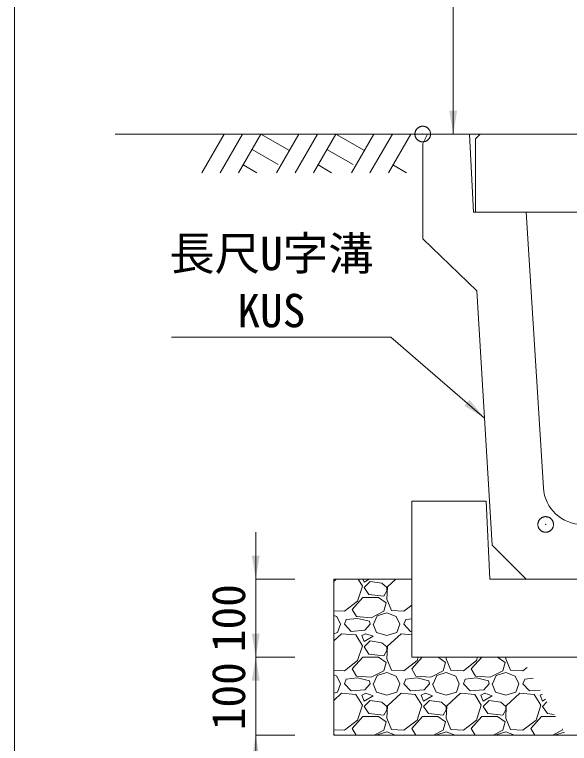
# Model space of a CAD drawing. Units: millimetres at full size, sheet at 1:40. Extents: x 206103 to 244503, y 883348 to 903496.
# Drawn here: x 215303 to 216014, y 897238 to 898171 of the extents above; entities that cross this region are included whole.
import ezdxf
from ezdxf.enums import TextEntityAlignment as Align

# ---------------------------------------------------------------- set-up
doc = ezdxf.new("R2010")
doc.units = ezdxf.units.MM
doc.header["$LTSCALE"] = 40
doc.header["$PDMODE"] = 32
doc.header["$PDSIZE"] = 20
doc.linetypes.add('USER1', pattern=[28.575, 19.05, -3.175, 3.175, -3.175])
for name, color, linetype, lineweight in [('0_2', 7, 'Continuous', 20), ('図枠', 5, 'Continuous', 13), ('基礎ブロック', 2, 'Continuous', 13), ('基礎材', 7, 'Continuous', 15), ('寸法線', 7, 'Continuous', 13), ('引出線', 4, 'Continuous', 13), ('本体', 2, 'Continuous', 13), ('補助線', 8, 'USER1', 13), ('ﾊｯﾁﾝｸﾞ', 7, 'Continuous', 5)]:
    doc.layers.add(name, color=color, linetype=linetype, lineweight=lineweight)
doc.styles.add('ＭＳ ゴシック', font='')
doc.styles.get('ＭＳ ゴシック').set_extended_font_data('MS Gothic')

# ---------------------------------------------------------------- blocks, each defined once
blk = doc.blocks.new('filled_arrow')
at = {"color": 0, "linetype": 'Continuous', "lineweight": -2}
blk.add_solid([(7.5, 1.25), (0, 0), (7.5, -1.25)], dxfattribs=at)

msp = doc.modelspace()

# ---------------------------------------------------------------- linework, layer by layer
at = {"layer": '0_2'}
msp.add_line((215832.16, 898018.33), (215432.16, 898018.33), dxfattribs=at)
at = {"layer": '図枠'}
msp.add_line((215303.21, 903148.33), (215303.21, 883448.33), dxfattribs=at)
at = {"layer": '基礎ブロック'}
for p, q in [((215907.21, 897548.33), (215812.21, 897548.33)), ((215812.21, 897548.33), (215812.21, 897448.33)), ((215912.21, 897448.33), (215907.21, 897548.33)), ((215812.21, 897448.33), (215812.21, 897348.33)), ((216474.21, 897448.33), (215912.21, 897448.33)), ((215812.21, 897348.33), (216574.21, 897348.33))]:
    msp.add_line(p, q, dxfattribs=at)
at = {"layer": '基礎材'}
for p, q in [((215712.21, 897448.33), (215712.21, 897248.33)), ((215712.21, 897248.33), (216674.21, 897248.33))]:
    msp.add_line(p, q, dxfattribs=at)
at = {"layer": '基礎材', "lineweight": 13}
msp.add_line((215812.21, 897448.33), (215712.21, 897448.33), dxfattribs=at)
at = {"layer": '寸法線'}
for p, q in [((215865.21, 898018.33), (215865.21, 898718.33)), ((216321.16, 898018.33), (215865.21, 898018.33)), ((215612.21, 897288.33), (215612.21, 897508.33)), ((215662.21, 897448.33), (215612.21, 897448.33)), ((215612.21, 897188.33), (215612.21, 897408.33)), ((215662.21, 897348.33), (215612.21, 897348.33)), ((215662.21, 897348.33), (215612.21, 897348.33)), ((215662.21, 897248.33), (215612.21, 897248.33))]:
    msp.add_line(p, q, dxfattribs=at)
at = {"layer": '引出線'}
msp.add_lwpolyline([(215905.46, 897654.53), (215785.25, 897757.99), (215504.41, 897757.99)], dxfattribs=at)
at = {"layer": '本体'}
for p, q in [((215826.16, 898006.33), (215832.16, 898018.33)), ((215832.16, 898018.33), (215886.16, 898018.33)), ((215886.16, 898018.33), (215891.16, 897918.33)), ((215826.16, 898006.33), (215826.16, 897884.33)), ((215891.16, 897918.33), (215958.66, 897918.33)), ((215958.66, 897918.33), (215980.73, 897565.21)), ((215826.16, 897884.33), (215895.66, 897817.33)), ((215895.66, 897817.33), (215915.26, 897491.73)), ((215958.66, 897448.33), (215915.26, 897491.73)), ((215958.66, 897448.33), (216258.66, 897448.33))]:
    msp.add_line(p, q, dxfattribs=at)
at = {"layer": '本体', "lineweight": 20}
msp.add_lwpolyline([(215893.66, 897918.33), (215893.66, 898012.33), (215899.66, 898018.33), (216317.66, 898018.33), (216323.66, 898012.33), (216323.66, 897918.33)], close=True, dxfattribs=at)
at = {"layer": '本体'}
msp.add_arc((216030.63, 897568.33), 50, 183.57633, 270, dxfattribs=at)
at = {"layer": '補助線'}
for p in [(215826.16, 898018.33), (215983.66, 897518.33)]:
    msp.add_point(p, dxfattribs=at)
at = {"layer": 'ﾊｯﾁﾝｸﾞ', "lineweight": 9}
for p, q in [((215571.6, 898018.33), (215542.95, 897968.71)), ((215595.22, 898018.33), (215566.57, 897968.71)), ((215618.84, 898018.33), (215590.19, 897968.71)), ((215618.84, 898018.33), (215655.41, 897997.22)), ((215667.6, 898018.33), (215638.95, 897968.71)), ((215691.22, 898018.33), (215662.57, 897968.71)), ((215714.84, 898018.33), (215686.19, 897968.71)), ((215714.84, 898018.33), (215751.41, 897997.22)), ((215763.59, 898018.33), (215734.95, 897968.71)), ((215787.22, 898018.33), (215758.57, 897968.71)), ((215810.84, 898018.33), (215782.19, 897968.71)), ((215607.42, 897998.55), (215640.83, 897979.26)), ((215703.42, 897998.55), (215736.83, 897979.26)), ((215596, 897978.76), (215613.41, 897968.71)), ((215691.99, 897978.76), (215709.41, 897968.71)), ((215788, 897978.76), (215805.41, 897968.71))]:
    msp.add_line(p, q, dxfattribs=at)
at = {"layer": 'ﾊｯﾁﾝｸﾞ'}
for p, q in [((215715.39, 897448.33), (215712.21, 897445.42)), ((215748.8, 897439.25), (215743.26, 897448.33)), ((215749.59, 897448.33), (215751.09, 897444.58)), ((215751.09, 897444.58), (215757.33, 897448.33)), ((215791.59, 897448.33), (215780.81, 897438.49)), ((215742.71, 897420.2), (215748.8, 897439.25)), ((215758.71, 897445.35), (215751.09, 897437.73)), ((215751.09, 897437.73), (215757.19, 897428.58)), ((215773.95, 897443.06), (215758.71, 897445.35)), ((215780.05, 897437.73), (215773.95, 897443.06)), ((215780.81, 897438.49), (215780.05, 897422.49)), ((215780.05, 897433.15), (215780.05, 897437.73)), ((215757.19, 897428.58), (215776.24, 897426.3)), ((215776.24, 897426.3), (215780.05, 897433.15)), ((215725.94, 897407.25), (215742.71, 897420.2)), ((215735.85, 897409.53), (215749.57, 897424.77)), ((215749.57, 897424.77), (215769.38, 897424.77)), ((215769.38, 897424.77), (215779.28, 897417.91)), ((215780.05, 897422.49), (215786.14, 897408.01)), ((215741.18, 897400.39), (215735.85, 897409.53)), ((215779.28, 897417.91), (215776.24, 897407.25)), ((215802.14, 897407.25), (215812.21, 897415.02)), ((215812.05, 897409.53), (215812.21, 897409.7)), ((215812.21, 897409.27), (215812.05, 897409.53)), ((215712.21, 897407.9), (215725.94, 897407.25)), ((215712.21, 897401.83), (215716.04, 897400.39)), ((215716.04, 897400.39), (215720.61, 897390.48)), ((215760.23, 897398.86), (215741.18, 897400.39)), ((215776.24, 897407.25), (215760.23, 897398.86)), ((215763.28, 897390.48), (215767.85, 897401.15)), ((215767.85, 897401.15), (215780.05, 897404.96)), ((215780.05, 897404.96), (215792.24, 897400.39)), ((215786.14, 897408.01), (215802.14, 897407.25)), ((215792.24, 897400.39), (215796.81, 897390.48)), ((215725.94, 897390.48), (215728.23, 897396.58)), ((215742.71, 897398.1), (215728.23, 897396.58)), ((215757.95, 897394.29), (215742.71, 897398.1)), ((215758.71, 897390.48), (215757.95, 897394.29)), ((215802.14, 897390.48), (215804.43, 897396.58)), ((215812.21, 897397.4), (215804.43, 897396.58)), ((215716.8, 897379.81), (215720.61, 897390.48)), ((215734.33, 897381.34), (215725.94, 897390.48)), ((215751.85, 897382.86), (215734.33, 897381.34)), ((215758.71, 897390.48), (215751.85, 897382.86)), ((215762.52, 897390.48), (215767.09, 897379.81)), ((215793, 897379.81), (215796.81, 897390.48)), ((215810.53, 897381.34), (215802.14, 897390.48)), ((215712.21, 897378.46), (215716.8, 897379.81)), ((215722.13, 897378.29), (215712.21, 897369.22)), ((215740.42, 897376.77), (215722.13, 897378.29)), ((215748.8, 897363.05), (215740.42, 897376.77)), ((215753.38, 897378.29), (215748.04, 897376)), ((215748.04, 897376), (215751.09, 897368.38)), ((215751.09, 897368.38), (215762.52, 897375.24)), ((215762.52, 897375.24), (215753.38, 897378.29)), ((215767.09, 897379.81), (215780.05, 897376)), ((215780.05, 897376), (215793, 897379.81)), ((215798.33, 897378.29), (215780.81, 897362.29)), ((215812.21, 897377.13), (215798.33, 897378.29)), ((215812.21, 897381.48), (215810.53, 897381.34)), ((215742.71, 897344), (215748.8, 897363.05)), ((215758.71, 897369.15), (215751.09, 897361.53)), ((215773.95, 897366.86), (215758.71, 897369.15)), ((215780.05, 897361.53), (215773.95, 897366.86)), ((215751.09, 897361.53), (215757.19, 897352.38)), ((215776.24, 897350.1), (215780.05, 897356.95)), ((215780.81, 897362.29), (215780.05, 897346.29)), ((215780.05, 897356.95), (215780.05, 897361.53)), ((215735.85, 897333.33), (215749.57, 897348.57)), ((215749.57, 897348.57), (215769.38, 897348.57)), ((215757.19, 897352.38), (215776.24, 897350.1)), ((215769.38, 897348.57), (215779.28, 897341.71)), ((215780.05, 897346.29), (215786.14, 897331.81)), ((215812.05, 897333.33), (215825.55, 897348.33)), ((215818.91, 897344), (215820.29, 897348.33)), ((215845.93, 897348.33), (215855.48, 897341.71)), ((215856.34, 897348.33), (215856.25, 897346.29)), ((215856.25, 897346.29), (215862.34, 897331.81)), ((215888.25, 897333.33), (215901.75, 897348.33)), ((215895.11, 897344), (215896.49, 897348.33)), ((215922.13, 897348.33), (215931.68, 897341.71)), ((215932.54, 897348.33), (215932.45, 897346.29)), ((215932.45, 897346.29), (215938.54, 897331.81)), ((215725.94, 897331.05), (215742.71, 897344)), ((215779.28, 897341.71), (215776.24, 897331.05)), ((215802.14, 897331.05), (215818.91, 897344)), ((215855.48, 897341.71), (215852.44, 897331.05)), ((215878.34, 897331.05), (215895.11, 897344)), ((215931.68, 897341.71), (215928.64, 897331.05)), ((215954.54, 897331.05), (215959.84, 897335.14)), ((215712.21, 897331.7), (215725.94, 897331.05)), ((215712.21, 897325.63), (215716.04, 897324.19)), ((215741.18, 897324.19), (215735.85, 897333.33)), ((215776.24, 897331.05), (215760.23, 897322.66)), ((215767.85, 897324.95), (215780.05, 897328.76)), ((215780.05, 897328.76), (215792.24, 897324.19)), ((215786.14, 897331.81), (215802.14, 897331.05)), ((215817.38, 897324.19), (215812.05, 897333.33)), ((215852.44, 897331.05), (215836.43, 897322.66)), ((215844.05, 897324.95), (215856.25, 897328.76)), ((215856.25, 897328.76), (215868.44, 897324.19)), ((215862.34, 897331.81), (215878.34, 897331.05)), ((215893.58, 897324.19), (215888.25, 897333.33)), ((215928.64, 897331.05), (215912.63, 897322.66)), ((215920.25, 897324.95), (215932.45, 897328.76)), ((215932.45, 897328.76), (215944.64, 897324.19)), ((215938.54, 897331.81), (215954.54, 897331.05)), ((215716.04, 897324.19), (215720.61, 897314.28)), ((215725.94, 897314.28), (215728.23, 897320.38)), ((215742.71, 897321.9), (215728.23, 897320.38)), ((215760.23, 897322.66), (215741.18, 897324.19)), ((215757.95, 897318.09), (215742.71, 897321.9)), ((215758.71, 897314.28), (215757.95, 897318.09)), ((215763.28, 897314.28), (215767.85, 897324.95)), ((215792.24, 897324.19), (215796.81, 897314.28)), ((215802.14, 897314.28), (215804.43, 897320.38)), ((215818.91, 897321.9), (215804.43, 897320.38)), ((215836.43, 897322.66), (215817.38, 897324.19)), ((215834.15, 897318.09), (215818.91, 897321.9)), ((215834.91, 897314.28), (215834.15, 897318.09)), ((215839.48, 897314.28), (215844.05, 897324.95)), ((215868.44, 897324.19), (215873.01, 897314.28)), ((215878.34, 897314.28), (215880.63, 897320.38)), ((215895.11, 897321.9), (215880.63, 897320.38)), ((215912.63, 897322.66), (215893.58, 897324.19)), ((215910.35, 897318.09), (215895.11, 897321.9)), ((215911.11, 897314.28), (215910.35, 897318.09)), ((215915.68, 897314.28), (215920.25, 897324.95)), ((215944.64, 897324.19), (215949.21, 897314.28)), ((215954.54, 897314.28), (215956.83, 897320.38)), ((215967.7, 897321.52), (215956.83, 897320.38)), ((215716.8, 897303.61), (215720.61, 897314.28)), ((215734.33, 897305.14), (215725.94, 897314.28)), ((215758.71, 897314.28), (215751.85, 897306.66)), ((215762.52, 897314.28), (215767.09, 897303.61)), ((215793, 897303.61), (215796.81, 897314.28)), ((215810.53, 897305.14), (215802.14, 897314.28)), ((215834.91, 897314.28), (215828.05, 897306.66)), ((215838.72, 897314.28), (215843.29, 897303.61)), ((215869.2, 897303.61), (215873.01, 897314.28)), ((215886.73, 897305.14), (215878.34, 897314.28)), ((215911.11, 897314.28), (215904.25, 897306.66)), ((215914.92, 897314.28), (215919.49, 897303.61)), ((215945.4, 897303.61), (215949.21, 897314.28)), ((215962.93, 897305.14), (215954.54, 897314.28)), ((215712.21, 897302.26), (215716.8, 897303.61)), ((215722.13, 897302.09), (215712.21, 897293.02)), ((215740.42, 897300.57), (215722.13, 897302.09)), ((215751.85, 897306.66), (215734.33, 897305.14)), ((215748.8, 897286.85), (215740.42, 897300.57)), ((215753.38, 897302.09), (215748.04, 897299.8)), ((215748.04, 897299.8), (215751.09, 897292.18)), ((215751.09, 897292.18), (215762.52, 897299.04)), ((215762.52, 897299.04), (215753.38, 897302.09)), ((215767.09, 897303.61), (215780.05, 897299.8)), ((215780.05, 897299.8), (215793, 897303.61)), ((215798.33, 897302.09), (215780.81, 897286.09)), ((215816.62, 897300.57), (215798.33, 897302.09)), ((215828.05, 897306.66), (215810.53, 897305.14)), ((215825, 897286.85), (215816.62, 897300.57)), ((215829.58, 897302.09), (215824.24, 897299.8)), ((215824.24, 897299.8), (215827.29, 897292.18)), ((215827.29, 897292.18), (215838.72, 897299.04)), ((215838.72, 897299.04), (215829.58, 897302.09)), ((215843.29, 897303.61), (215856.25, 897299.8)), ((215856.25, 897299.8), (215869.2, 897303.61)), ((215874.53, 897302.09), (215857.01, 897286.09)), ((215892.82, 897300.57), (215874.53, 897302.09)), ((215904.25, 897306.66), (215886.73, 897305.14)), ((215901.2, 897286.85), (215892.82, 897300.57)), ((215905.78, 897302.09), (215900.44, 897299.8)), ((215900.44, 897299.8), (215903.49, 897292.18)), ((215903.49, 897292.18), (215914.92, 897299.04)), ((215914.92, 897299.04), (215905.78, 897302.09)), ((215919.49, 897303.61), (215932.45, 897299.8)), ((215932.45, 897299.8), (215945.4, 897303.61)), ((215950.73, 897302.09), (215933.21, 897286.09)), ((215969.02, 897300.57), (215950.73, 897302.09)), ((215976.48, 897306.32), (215962.93, 897305.14)), ((215977.4, 897286.85), (215969.02, 897300.57)), ((215979.52, 897301.04), (215976.64, 897299.8)), ((215976.64, 897299.8), (215979.69, 897292.18)), ((215758.71, 897292.95), (215751.09, 897285.33)), ((215773.95, 897290.66), (215758.71, 897292.95)), ((215780.05, 897285.33), (215773.95, 897290.66)), ((215834.91, 897292.95), (215827.29, 897285.33)), ((215850.15, 897290.66), (215834.91, 897292.95)), ((215856.25, 897285.33), (215850.15, 897290.66)), ((215911.11, 897292.95), (215903.49, 897285.33)), ((215926.35, 897290.66), (215911.11, 897292.95)), ((215932.45, 897285.33), (215926.35, 897290.66)), ((215979.69, 897292.18), (215983.36, 897294.39)), ((215985.34, 897290.97), (215979.69, 897285.33)), ((215742.71, 897267.8), (215748.8, 897286.85)), ((215751.09, 897285.33), (215757.19, 897276.18)), ((215776.24, 897273.9), (215780.05, 897280.75)), ((215780.81, 897286.09), (215780.05, 897270.09)), ((215780.05, 897280.75), (215780.05, 897285.33)), ((215818.91, 897267.8), (215825, 897286.85)), ((215827.29, 897285.33), (215833.39, 897276.18)), ((215852.44, 897273.9), (215856.25, 897280.75)), ((215857.01, 897286.09), (215856.25, 897270.09)), ((215856.25, 897280.75), (215856.25, 897285.33)), ((215895.11, 897267.8), (215901.2, 897286.85)), ((215903.49, 897285.33), (215909.59, 897276.18)), ((215928.64, 897273.9), (215932.45, 897280.75)), ((215933.21, 897286.09), (215932.45, 897270.09)), ((215932.45, 897280.75), (215932.45, 897285.33)), ((215971.31, 897267.8), (215977.4, 897286.85)), ((215979.69, 897285.33), (215985.79, 897276.18)), ((215735.85, 897257.13), (215749.57, 897272.37)), ((215749.57, 897272.37), (215769.38, 897272.37)), ((215757.19, 897276.18), (215776.24, 897273.9)), ((215769.38, 897272.37), (215779.28, 897265.51)), ((215780.05, 897270.09), (215786.14, 897255.61)), ((215812.05, 897257.13), (215825.77, 897272.37)), ((215825.77, 897272.37), (215845.58, 897272.37)), ((215833.39, 897276.18), (215852.44, 897273.9)), ((215845.58, 897272.37), (215855.48, 897265.51)), ((215856.25, 897270.09), (215862.34, 897255.61)), ((215888.25, 897257.13), (215901.97, 897272.37)), ((215901.97, 897272.37), (215921.78, 897272.37)), ((215909.59, 897276.18), (215928.64, 897273.9)), ((215921.78, 897272.37), (215931.68, 897265.51)), ((215932.45, 897270.09), (215938.54, 897255.61)), ((215964.45, 897257.13), (215978.17, 897272.37)), ((215978.17, 897272.37), (215996.08, 897272.37)), ((215985.79, 897276.18), (215994.48, 897275.14)), ((215725.94, 897254.85), (215742.71, 897267.8)), ((215779.28, 897265.51), (215776.24, 897254.85)), ((215802.14, 897254.85), (215818.91, 897267.8)), ((215855.48, 897265.51), (215852.44, 897254.85)), ((215878.34, 897254.85), (215895.11, 897267.8)), ((215931.68, 897265.51), (215928.64, 897254.85)), ((215954.54, 897254.85), (215971.31, 897267.8)), ((215712.21, 897255.5), (215725.94, 897254.85)), ((215740.99, 897248.33), (215735.85, 897257.13)), ((215776.24, 897254.85), (215763.8, 897248.33)), ((215767.85, 897248.75), (215780.05, 897252.56)), ((215780.05, 897252.56), (215791.33, 897248.33)), ((215786.14, 897255.61), (215802.14, 897254.85)), ((215817.19, 897248.33), (215812.05, 897257.13)), ((215852.44, 897254.85), (215840, 897248.33)), ((215844.05, 897248.75), (215856.25, 897252.56)), ((215856.25, 897252.56), (215867.53, 897248.33)), ((215862.34, 897255.61), (215878.34, 897254.85)), ((215893.39, 897248.33), (215888.25, 897257.13)), ((215928.64, 897254.85), (215916.2, 897248.33)), ((215920.25, 897248.75), (215932.45, 897252.56)), ((215932.45, 897252.56), (215943.73, 897248.33)), ((215938.54, 897255.61), (215954.54, 897254.85)), ((215969.59, 897248.33), (215964.45, 897257.13)), ((216004.84, 897254.85), (215992.4, 897248.33)), ((215996.45, 897248.75), (216007.69, 897252.26)), ((216005.29, 897256.42), (216004.84, 897254.85)), ((215712.21, 897249.43), (215715.13, 897248.33)), ((215767.68, 897248.33), (215767.85, 897248.75)), ((215843.88, 897248.33), (215844.05, 897248.75)), ((215920.08, 897248.33), (215920.25, 897248.75)), ((215996.28, 897248.33), (215996.45, 897248.75))]:
    msp.add_line(p, q, dxfattribs=at)

# ---------------------------------------------------------------- block references
at = {"layer": '寸法線', "xscale": 4, "yscale": 4}
for p, rotation in [((215865.21, 898018.33), 90), ((215612.21, 897448.33), 90), ((215612.21, 897348.33), 90), ((215612.21, 897348.33), 270), ((215612.21, 897248.33), 270)]:
    msp.add_blockref('filled_arrow', p, dxfattribs=dict(at, rotation=rotation))
at = {"layer": '引出線', "xscale": 4, "yscale": 4, "rotation": 139.3}
msp.add_blockref('filled_arrow', (215905.46, 897654.53), dxfattribs=at)

# ---------------------------------------------------------------- texts
at = {"layer": '寸法線', "style": 'ＭＳ ゴシック'}
for p in [(215577.21, 897398.33), (215577.21, 897298.33)]:
    msp.add_text('100', height=42.72, rotation=90, dxfattribs=at).set_placement(p, align=Align.MIDDLE_CENTER)
at = {"layer": '引出線', "style": 'ＭＳ ゴシック'}
for s, p in [('長尺U字溝', (215501.21, 897831.23)), ('KUS', (215588.62, 897758.1))]:
    msp.add_text(s, height=42.72, dxfattribs=at).set_placement(p, align=Align.BOTTOM_LEFT)

doc.saveas('drawing.dxf')
